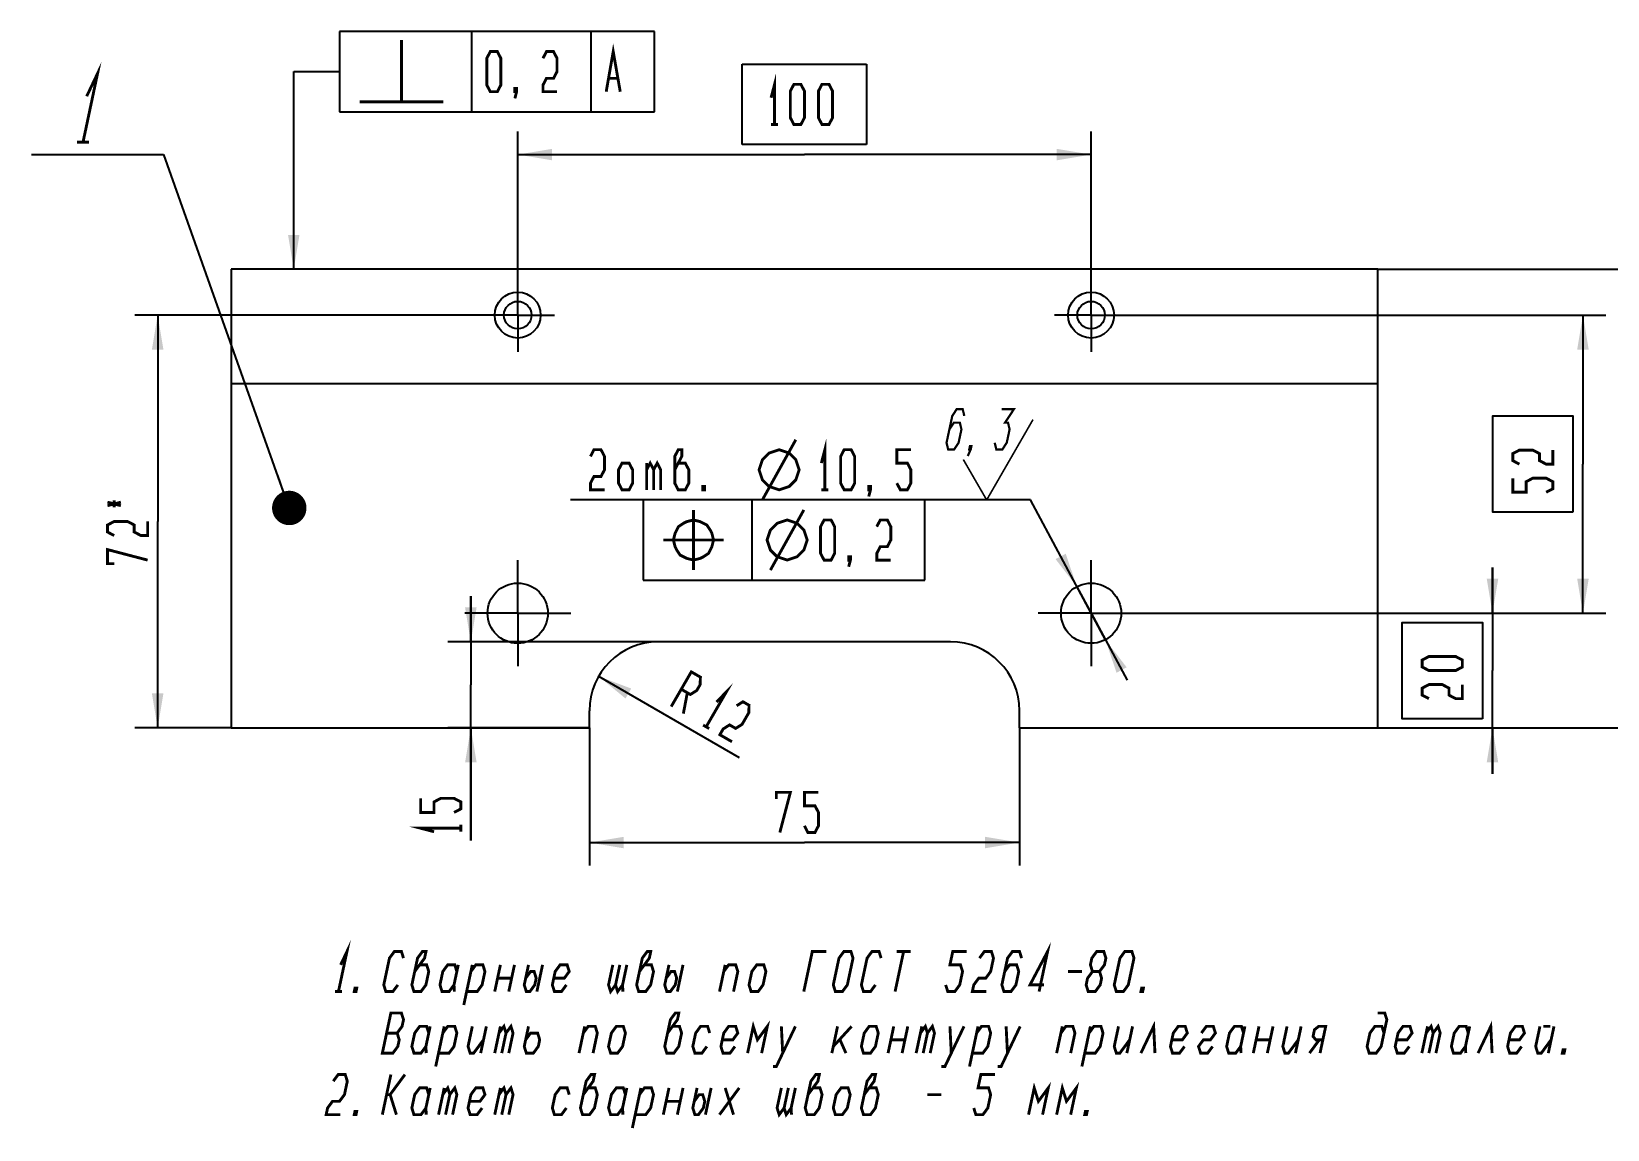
# Model space of a CAD drawing. Header units: millimetres. Extents: x -100 to 297, y -4 to 420.
# Drawn here: x 83.7 to 221.1, y 95.7 to 191.4 of the extents above; entities that cross this region are included whole.
import ezdxf

# ---------------------------------------------------------------- set-up
doc = ezdxf.new("R2010")
doc.units = ezdxf.units.MM
doc.header["$LTSCALE"] = 27.377778
doc.linetypes.add('CENTER', pattern=[0.6, 0.375, -0.075, 0.075, -0.075])
doc.layers.get('0').update_dxf_attribs({"linetype": 'CONTINUOUS'})
for name, color, linetype in [('ALL_AXIS', 7, 'CONTINUOUS'), ('ALL_DIMENSIONS', 7, 'CONTINUOUS'), ('ALL_GTOL', 7, 'CONTINUOUS'), ('ALL_SURF_FIN', 7, 'CONTINUOUS')]:
    doc.layers.add(name, color=color, linetype=linetype)
doc.styles.get("Standard").update_dxf_attribs({"font": 'txt', "width": 0.7})
doc.dimstyles.new('DIMSTYLE_1', dxfattribs={"dimtxt": 3.5, "dimasz": 3, "dimexe": 0.18, "dimexo": 0.0625, "dimgap": 0.09, "dimtad": 1, "dimdec": 5, "dimlfac": 2, "dimdsep": 46, "dimtxsty": 'STANDARD', "dimblk": '_FILLED', "dimblk1": '_FILLED', "dimblk2": '_FILLED', "dimcen": 0.09, "dimadec": 0, "dimazin": 0, "dimtp": 0.2, "dimtm": 0.2, "dimtfac": 1, "dimtdec": 5, "dimtofl": 0, "dimtmove": 0, "dimatfit": 3, "dimldrblk": '_FILLED', "dimfxl": 1, "dimtolj": 1, "dimarcsym": 0})
doc.dimstyles.new('DIMSTYLE_2', dxfattribs={"dimtxt": 3.5, "dimasz": 3, "dimexe": 0.18, "dimexo": 0.0625, "dimgap": 0.09, "dimtad": 1, "dimtih": 1, "dimtoh": 1, "dimdec": 5, "dimlfac": 2, "dimdsep": 46, "dimtxsty": 'STANDARD', "dimblk": '_FILLED', "dimblk1": '_FILLED', "dimblk2": '_FILLED', "dimcen": 0.09, "dimadec": 0, "dimazin": 0, "dimtp": 0.2, "dimtm": 0.2, "dimtfac": 1, "dimtdec": 5, "dimtofl": 0, "dimtmove": 0, "dimatfit": 3, "dimldrblk": '_FILLED', "dimfxl": 1, "dimtolj": 1, "dimarcsym": 0})
doc.dimstyles.new('DIMSTYLE_3', dxfattribs={"dimtxt": 3.5, "dimasz": 3, "dimexe": 0.18, "dimexo": 0.0625, "dimgap": 0.09, "dimtad": 1, "dimdec": 5, "dimlfac": 2, "dimdsep": 46, "dimtxsty": 'STANDARD', "dimblk": '_FILLED', "dimblk1": '_FILLED', "dimblk2": '_FILLED', "dimcen": 0.09, "dimadec": 0, "dimazin": 0, "dimtp": 0.3, "dimtm": 0.3, "dimtfac": 1, "dimtdec": 5, "dimtofl": 0, "dimtmove": 0, "dimatfit": 3, "dimldrblk": '_FILLED', "dimfxl": 1, "dimtolj": 1, "dimarcsym": 0})
doc.dimstyles.new('DIMSTYLE_5', dxfattribs={"dimtxt": 3.5, "dimasz": 3, "dimexe": 0.18, "dimexo": 0.0625, "dimgap": 0.09, "dimtad": 1, "dimdec": 5, "dimlfac": 2, "dimdsep": 46, "dimtxsty": 'STANDARD', "dimblk": '_FILLED', "dimblk1": '_FILLED', "dimblk2": '_FILLED', "dimcen": 0.09, "dimadec": 0, "dimazin": 0, "dimtp": 0.2, "dimtm": 0.2, "dimtfac": 1, "dimtdec": 5, "dimtofl": 0, "dimtmove": 0, "dimatfit": 3, "dimldrblk": '_FILLED', "dimfxl": 1, "dimtolj": 1, "dimarcsym": 0})
doc.dimstyles.get("Standard").update_dxf_attribs({"dimtxt": 3.5, "dimasz": 3, "dimexe": 0.18, "dimexo": 0.0625, "dimgap": 0.09, "dimtad": 1, "dimdec": 5, "dimdsep": 46, "dimtxsty": 'STANDARD', "dimblk": '_FILLED', "dimblk1": '_FILLED', "dimblk2": '_FILLED', "dimcen": 0.09, "dimadec": 0, "dimazin": 0, "dimtol": 1, "dimtp": 1e-05, "dimtm": 1e-05, "dimtfac": 1, "dimtdec": 5, "dimtofl": 0, "dimtmove": 0, "dimatfit": 3, "dimldrblk": '_FILLED', "dimfxl": 1, "dimtolj": 1, "dimarcsym": 0})

# ---------------------------------------------------------------- blocks, each defined once
blk = doc.blocks.new('_FILLED')
at = {"color": 0, "linetype": 'BYBLOCK'}
blk.add_solid([(0, 0), (-1, 0.167), (-1, -0.167)], dxfattribs=at)
blk = doc.blocks.new('*D0')
at = {"layer": 'ALL_DIMENSIONS', "color": 2, "linetype": 'CONTINUOUS'}
for p, q in [((211.11, 140.7), (211.11, 144.7)), ((211.11, 144.7), (211.11, 135.7)), ((176.11, 140.7), (213.11, 140.7)), ((211.11, 126.7), (211.11, 135.7)), ((176.11, 130.7), (213.11, 130.7)), ((211.11, 130.7), (211.11, 126.7))]:
    blk.add_line(p, q, dxfattribs=at)
at = {"layer": 'ALL_DIMENSIONS', "color": 2, "linetype": 'CONTINUOUS', "xscale": 3, "yscale": 3, "zscale": 3}
for p, rotation in [((211.11, 140.7), 270), ((211.11, 130.7), 90)]:
    blk.add_blockref('_FILLED', p, dxfattribs=dict(at, rotation=rotation))
blk = doc.blocks.new('*D1')
at = {"layer": 'ALL_DIMENSIONS', "color": 2, "linetype": 'CONTINUOUS'}
for p, q in [((163.37, 150.58), (130.7, 150.58)), ((170.81, 150.58), (163.37, 150.58)), ((176.11, 140.7), (170.81, 150.58)), ((174.87, 143.01), (176.11, 140.7)), ((177.35, 138.39), (176.11, 140.7)), ((176.11, 140.7), (179.24, 134.86))]:
    blk.add_line(p, q, dxfattribs=at)
at = {"layer": 'ALL_DIMENSIONS', "color": 2, "linetype": 'CONTINUOUS', "xscale": 3, "yscale": 3, "zscale": 3}
for p, rotation in [((174.87, 143.01), 298.2096923442), ((177.35, 138.39), 118.2089191747)]:
    blk.add_blockref('_FILLED', p, dxfattribs=dict(at, rotation=rotation))
blk = doc.blocks.new('SF3_BL1', base_point=(167.27, 154.54))
at = {"layer": 'ALL_SURF_FIN', "color": 2, "linetype": 'CONTINUOUS'}
for points, const_width in [([(165.05, 157.91), (164.91, 158.49), (164.38, 158.49), (164, 157.91), (163.5, 155.57), (163.64, 154.99), (164.17, 154.99), (164.55, 155.57), (164.8, 156.74), (164.66, 157.32), (164.14, 157.32), (163.75, 156.74)], 0.194), ([(168.32, 158.49), (169.37, 158.49), (168.6, 157.32), (168.86, 157.32), (169, 156.74), (168.75, 155.57), (168.37, 154.99), (167.84, 154.99), (167.7, 155.57)], 0.194), ([(167, 150.58), (171.04, 157.59)], 0.146), ([(165.61, 154.99), (165.48, 154.99), (165.54, 155.28), (165.67, 155.28), (165.61, 154.99), (165.35, 154.41)], 0.194), ([(167, 150.58), (164.96, 154.11)], 0.146)]:
    blk.add_lwpolyline(points, dxfattribs=dict(at, const_width=const_width))
blk = doc.blocks.new('*D11')
at = {"layer": 'ALL_DIMENSIONS', "color": 2, "linetype": 'CONTINUOUS'}
for p, q in [((126.11, 169.9), (126.11, 182.7)), ((176.11, 169.9), (176.11, 182.7)), ((126.11, 180.7), (151.11, 180.7)), ((176.11, 180.7), (151.11, 180.7))]:
    blk.add_line(p, q, dxfattribs=at)
at = {"layer": 'ALL_DIMENSIONS', "color": 2, "linetype": 'CONTINUOUS', "xscale": 3, "yscale": 3, "zscale": 3, "rotation": 180}
blk.add_blockref('_FILLED', (126.11, 180.7), dxfattribs=at)
at = {"layer": 'ALL_DIMENSIONS', "color": 2, "linetype": 'CONTINUOUS', "xscale": 3, "yscale": 3, "zscale": 3}
blk.add_blockref('_FILLED', (176.11, 180.7), dxfattribs=at)
blk = doc.blocks.new('*D12')
at = {"layer": 'ALL_DIMENSIONS', "color": 2, "linetype": 'CONTINUOUS'}
for p, q in [((132.36, 130.7), (132.36, 118.7)), ((169.86, 130.7), (169.86, 118.7)), ((132.36, 120.7), (151.11, 120.7)), ((169.86, 120.7), (151.11, 120.7))]:
    blk.add_line(p, q, dxfattribs=at)
at = {"layer": 'ALL_DIMENSIONS', "color": 2, "linetype": 'CONTINUOUS', "xscale": 3, "yscale": 3, "zscale": 3, "rotation": 180}
blk.add_blockref('_FILLED', (132.36, 120.7), dxfattribs=at)
at = {"layer": 'ALL_DIMENSIONS', "color": 2, "linetype": 'CONTINUOUS', "xscale": 3, "yscale": 3, "zscale": 3}
blk.add_blockref('_FILLED', (169.86, 120.7), dxfattribs=at)
blk = doc.blocks.new('*D13')
at = {"layer": 'ALL_DIMENSIONS', "color": 2, "linetype": 'CONTINUOUS'}
for p, q in [((122.02, 138.2), (122.02, 142.2)), ((122.02, 142.2), (122.02, 134.45)), ((138.36, 138.2), (120.02, 138.2)), ((122.02, 120.88), (122.02, 134.45)), ((132.36, 130.7), (120.02, 130.7)), ((122.02, 130.7), (122.02, 120.88))]:
    blk.add_line(p, q, dxfattribs=at)
at = {"layer": 'ALL_DIMENSIONS', "color": 2, "linetype": 'CONTINUOUS', "xscale": 3, "yscale": 3, "zscale": 3}
for p, rotation in [((122.02, 138.2), 270), ((122.02, 130.7), 90)]:
    blk.add_blockref('_FILLED', p, dxfattribs=dict(at, rotation=rotation))
blk = doc.blocks.new('*D14')
at = {"layer": 'ALL_DIMENSIONS', "color": 2, "linetype": 'CONTINUOUS'}
blk.add_line((133.16, 135.2), (145.42, 128.12), dxfattribs=at)
at = {"layer": 'ALL_DIMENSIONS', "color": 2, "linetype": 'CONTINUOUS', "xscale": 3, "yscale": 3, "zscale": 3, "rotation": 149.9627158665}
blk.add_blockref('_FILLED', (133.16, 135.2), dxfattribs=at)
blk = doc.blocks.new('*D15')
at = {"layer": 'ALL_DIMENSIONS', "color": 2, "linetype": 'CONTINUOUS'}
for p, q in [((201.11, 170.7), (229.11, 170.7)), ((227.11, 170.7), (227.11, 150.7)), ((227.11, 130.7), (227.11, 150.7)), ((201.11, 130.7), (229.11, 130.7))]:
    blk.add_line(p, q, dxfattribs=at)
at = {"layer": 'ALL_DIMENSIONS', "color": 2, "linetype": 'CONTINUOUS', "xscale": 3, "yscale": 3, "zscale": 3}
for p, rotation in [((227.11, 170.7), 90), ((227.11, 130.7), 270)]:
    blk.add_blockref('_FILLED', p, dxfattribs=dict(at, rotation=rotation))
blk = doc.blocks.new('*D17')
at = {"layer": 'ALL_DIMENSIONS', "color": 2, "linetype": 'CONTINUOUS'}
for p, q in [((179.31, 166.7), (221, 166.7)), ((219, 166.7), (219, 153.7)), ((219, 140.7), (219, 153.7)), ((180.73, 140.7), (221, 140.7))]:
    blk.add_line(p, q, dxfattribs=at)
at = {"layer": 'ALL_DIMENSIONS', "color": 2, "linetype": 'CONTINUOUS', "xscale": 3, "yscale": 3, "zscale": 3}
for p, rotation in [((219, 166.7), 90), ((219, 140.7), 270)]:
    blk.add_blockref('_FILLED', p, dxfattribs=dict(at, rotation=rotation))
blk = doc.blocks.new('*D18')
at = {"layer": 'ALL_DIMENSIONS', "color": 2, "linetype": 'CONTINUOUS'}
for p, q in [((122.91, 166.7), (92.71, 166.7)), ((94.71, 166.7), (94.71, 148.7)), ((94.71, 130.7), (94.71, 148.7)), ((101.11, 130.7), (92.71, 130.7))]:
    blk.add_line(p, q, dxfattribs=at)
at = {"layer": 'ALL_DIMENSIONS', "color": 2, "linetype": 'CONTINUOUS', "xscale": 3, "yscale": 3, "zscale": 3}
for p, rotation in [((94.71, 166.7), 90), ((94.71, 130.7), 270)]:
    blk.add_blockref('_FILLED', p, dxfattribs=dict(at, rotation=rotation))
blk = doc.blocks.new('BALLOON2001_BL7', base_point=(89.47, 184.25))
at = {"color": 2, "linetype": 'CONTINUOUS'}
blk.add_line((83.71, 180.7), (95.23, 180.7), dxfattribs=at)
at = {"color": 2, "linetype": 'CONTINUOUS', "const_width": 0.25}
for points in [[(88.52, 185.79), (89.47, 187.79), (88.2, 181.79)], [(87.67, 181.79), (88.72, 181.79)]]:
    blk.add_lwpolyline(points, dxfattribs=at)

msp = doc.modelspace()

# ---------------------------------------------------------------- linework, layer by layer
at = {"color": 7, "linetype": 'CONTINUOUS'}
for p, q in [((101.1086434, 170.7010739), (101.1086434, 130.7010739)), ((201.1086434, 170.7010739), (101.1086434, 170.7010739)), ((201.1086434, 130.7010739), (201.1086434, 170.7010739)), ((201.1086434, 160.7010739), (101.1086434, 160.7010739)), ((163.8586434, 138.2010739), (138.3586434, 138.2010739)), ((132.3586434, 130.7010739), (132.3586434, 132.2010739)), ((169.8586434, 130.7010739), (169.8586434, 132.2010739)), ((101.1086434, 130.7010739), (132.3586434, 130.7010739)), ((169.8586434, 130.7010739), (201.1086434, 130.7010739))]:
    msp.add_line(p, q, dxfattribs=at)
at = {"color": 2, "linetype": 'CONTINUOUS', "const_width": 0.25}
for points in [[(110.6641493, 110.0347287), (111.2183767, 111.2013954), (110.4744293, 107.7013954)], [(116.147513, 110.6180621), (115.9652517, 111.2013954), (115.3527517, 111.2013954), (114.922513, 110.6180621), (114.426543, 108.2847287), (114.6088043, 107.7013954), (115.2213043, 107.7013954), (115.651543, 108.2847287)], [(117.1245356, 109.4513954), (117.985013, 110.6180621), (118.1090017, 111.2013954), (117.8027517, 111.2013954), (117.372513, 110.6180621), (116.876543, 108.2847287), (117.0588043, 107.7013954), (117.6713043, 107.7013954), (118.101543, 108.2847287), (118.3495356, 109.4513954), (118.1672743, 110.0347287), (117.5547743, 110.0347287)], [(136.7245356, 109.4513954), (137.585013, 110.6180621), (137.7090017, 111.2013954), (137.4027517, 111.2013954), (136.972513, 110.6180621), (136.476543, 108.2847287), (136.6588043, 107.7013954), (137.2713043, 107.7013954), (137.701543, 108.2847287), (137.9495356, 109.4513954), (137.7672743, 110.0347287), (137.1547743, 110.0347287)], [(151.0525543, 107.7013954), (151.7965017, 111.2013954), (153.0215017, 111.2013954)], [(153.8088043, 107.7013954), (153.626543, 108.2847287), (154.122513, 110.6180621), (154.5527517, 111.2013954), (155.1652517, 111.2013954), (155.347513, 110.6180621), (154.8515582, 108.2847287), (154.4213043, 107.7013954), (153.8088043, 107.7013954)], [(157.797513, 110.6180621), (157.6152517, 111.2013954), (157.0027517, 111.2013954), (156.572513, 110.6180621), (156.0765582, 108.2847287), (156.2588194, 107.7013954), (156.8713194, 107.7013954), (157.3015582, 108.2847287)], [(159.7590017, 111.2013954), (159.0150694, 107.7013954)], [(159.1465017, 111.2013954), (160.3715017, 111.2013954)], [(163.4265582, 108.2847287), (163.6088194, 107.7013954), (164.2213194, 107.7013954), (164.6515582, 108.2847287), (164.8995356, 109.4513954), (164.7172743, 110.0347287), (163.7985243, 110.0347287), (164.0465017, 111.2013954), (165.2715017, 111.2013954)], [(166.372513, 110.6180621), (166.8027517, 111.2013954), (167.4152517, 111.2013954), (167.597513, 110.6180621), (167.3495356, 109.4513954), (166.9192969, 108.8680621), (166.3067969, 108.8680621), (165.8765582, 108.2847287), (165.7525694, 107.7013954), (166.9775694, 107.7013954)], [(170.047513, 110.6180621), (169.8652517, 111.2013954), (169.2527517, 111.2013954), (168.822513, 110.6180621), (168.3265582, 108.2847287), (168.5088194, 107.7013954), (169.1213194, 107.7013954), (169.5515582, 108.2847287), (169.7995356, 109.4513954), (169.6172743, 110.0347287), (169.0047743, 110.0347287), (168.5745356, 109.4513954)], [(171.5713194, 107.7013954), (172.3152517, 111.2013954), (170.7765582, 108.2847287), (172.0015582, 108.2847287)], [(176.8432856, 109.4513954), (177.2735243, 110.0347287), (177.397513, 110.6180621), (177.2152517, 111.2013954), (176.6027517, 111.2013954), (176.172513, 110.6180621), (176.0485243, 110.0347287), (176.2307856, 109.4513954)], [(178.3088194, 107.7013954), (178.1265582, 108.2847287), (178.622513, 110.6180621), (179.0527517, 111.2013954), (179.6652517, 111.2013954), (179.847513, 110.6180621), (179.3515582, 108.2847287), (178.9213194, 107.7013954), (178.3088194, 107.7013954)], [(120.7995356, 109.4513954), (120.6172743, 110.0347287), (120.0047743, 110.0347287), (119.5745356, 109.4513954), (119.326543, 108.2847287), (119.5088043, 107.7013954), (120.1213043, 107.7013954), (120.551543, 108.2847287)], [(120.9235243, 110.0347287), (120.551543, 108.2847287), (120.5806793, 107.7013954)], [(121.4045768, 106.5347287), (122.1485243, 110.0347287)], [(121.6525543, 107.7013954), (122.5713043, 107.7013954), (123.001543, 108.2847287), (123.2495356, 109.4513954), (123.0672743, 110.0347287), (122.4547743, 110.0347287), (122.0245356, 109.4513954)], [(124.1025543, 107.7013954), (124.5985243, 110.0347287)], [(125.8235243, 110.0347287), (125.3275543, 107.7013954)], [(127.0485243, 110.0347287), (126.676543, 108.2847287), (126.8588043, 107.7013954), (127.1650543, 107.7013954), (127.595293, 108.2847287), (127.7192817, 108.8680621), (127.5370356, 109.4513954), (127.2307856, 109.4513954), (126.8005317, 108.8680621)], [(128.2735243, 110.0347287), (127.7775543, 107.7013954)], [(129.2505317, 108.8680621), (130.1692817, 108.8680621), (130.5995356, 109.4513954), (130.4172743, 110.0347287), (129.8047743, 110.0347287), (129.3745356, 109.4513954), (129.126543, 108.2847287), (129.3088043, 107.7013954), (129.9213043, 107.7013954), (130.351543, 108.2847287)], [(134.3985243, 110.0347287), (134.026543, 108.2847287), (134.2088043, 107.7013954), (134.639043, 108.2847287), (134.8213043, 107.7013954), (135.251543, 108.2847287), (135.6235243, 110.0347287)], [(135.0110243, 110.0347287), (134.639043, 108.2847287)], [(139.2985243, 110.0347287), (138.926543, 108.2847287), (139.1088043, 107.7013954), (139.4150543, 107.7013954), (139.845293, 108.2847287), (139.9692817, 108.8680621), (139.7870356, 109.4513954), (139.4807856, 109.4513954), (139.0505317, 108.8680621)], [(140.5235243, 110.0347287), (140.0275543, 107.7013954)], [(143.7025543, 107.7013954), (144.1985243, 110.0347287)], [(144.0745356, 109.4513954), (144.5047743, 110.0347287), (145.1172743, 110.0347287), (145.2995356, 109.4513954), (144.9275543, 107.7013954)], [(146.276543, 108.2847287), (146.4588043, 107.7013954), (147.0713043, 107.7013954), (147.501543, 108.2847287), (147.7495356, 109.4513954), (147.5672743, 110.0347287), (146.9547743, 110.0347287), (146.5245356, 109.4513954), (146.276543, 108.2847287)], [(124.3505317, 108.8680621), (125.5755317, 108.8680621)], [(174.0870356, 109.4513954), (175.3120356, 109.4513954)], [(175.8588194, 107.7013954), (176.4713194, 107.7013954), (176.9015582, 108.2847287), (177.0255469, 108.8680621), (176.8432856, 109.4513954), (176.2307856, 109.4513954), (175.8005469, 108.8680621), (175.6765582, 108.2847287), (175.8588194, 107.7013954)], [(110.1681793, 107.7013954), (110.7806793, 107.7013954)], [(112.0056793, 107.7013954), (111.8525543, 107.7013954), (111.9145486, 107.9930621), (112.0676736, 107.9930621), (112.0056793, 107.7013954)], [(135.251543, 108.2847287), (135.2806793, 107.7013954)], [(180.6056944, 107.7013954), (180.4525694, 107.7013954), (180.5145486, 107.9930621), (180.6676736, 107.9930621), (180.6056944, 107.7013954)], [(114.3025543, 102.3341059), (115.2213043, 102.3341059), (115.651543, 102.9174392), (115.7755317, 103.5007726), (115.5932856, 104.0841059), (116.0235243, 104.6674392), (116.147513, 105.2507726), (115.9652517, 105.8341059), (115.0465017, 105.8341059), (114.3025543, 102.3341059)], [(139.1745356, 104.0841059), (140.035013, 105.2507726), (140.1590017, 105.8341059), (139.8527517, 105.8341059), (139.422513, 105.2507726), (138.926543, 102.9174392), (139.1088043, 102.3341059), (139.7213043, 102.3341059), (140.151543, 102.9174392), (140.3995356, 104.0841059), (140.2172743, 104.6674392), (139.6047743, 104.6674392)], [(201.6495356, 104.0841059), (201.4672743, 104.6674392), (200.8547743, 104.6674392), (200.4245356, 104.0841059), (200.1765582, 102.9174392), (200.3588194, 102.3341059), (200.9713194, 102.3341059), (201.4015582, 102.9174392), (201.897513, 105.2507726), (201.7152517, 105.8341059), (201.1027517, 105.8341059)], [(118.3495356, 104.0841059), (118.1672743, 104.6674392), (117.5547743, 104.6674392), (117.1245356, 104.0841059), (116.876543, 102.9174392), (117.0588043, 102.3341059), (117.6713043, 102.3341059), (118.101543, 102.9174392)], [(118.4735243, 104.6674392), (118.101543, 102.9174392), (118.1306793, 102.3341059)], [(118.9545768, 101.1674392), (119.6985243, 104.6674392)], [(119.2025543, 102.3341059), (120.1213043, 102.3341059), (120.551543, 102.9174392), (120.7995356, 104.0841059), (120.6172743, 104.6674392), (120.0047743, 104.6674392), (119.5745356, 104.0841059)], [(122.1485243, 104.6674392), (121.776543, 102.9174392), (121.9588043, 102.3341059), (122.2650543, 102.3341059), (123.1255317, 103.5007726)], [(123.3735243, 104.6674392), (122.8775543, 102.3341059)], [(124.1025543, 102.3341059), (124.5985243, 104.6674392)], [(124.4745356, 104.0841059), (124.9047743, 104.6674392), (125.0870356, 104.0841059), (124.7150543, 102.3341059)], [(125.0870356, 104.0841059), (125.5172743, 104.6674392), (125.6995356, 104.0841059), (125.3275543, 102.3341059)], [(127.0485243, 104.6674392), (126.676543, 102.9174392), (126.8588043, 102.3341059), (127.4713043, 102.3341059), (127.901543, 102.9174392), (128.0255317, 103.5007726), (127.8432856, 104.0841059), (127.2307856, 104.0841059), (126.8005317, 103.5007726)], [(131.4525543, 102.3341059), (131.9485243, 104.6674392)], [(131.8245356, 104.0841059), (132.2547743, 104.6674392), (132.8672743, 104.6674392), (133.0495356, 104.0841059), (132.6775543, 102.3341059)], [(134.026543, 102.9174392), (134.2088043, 102.3341059), (134.8213043, 102.3341059), (135.251543, 102.9174392), (135.4995356, 104.0841059), (135.3172743, 104.6674392), (134.7047743, 104.6674392), (134.2745356, 104.0841059), (134.026543, 102.9174392)], [(142.8495356, 104.0841059), (142.6672743, 104.6674392), (142.0547743, 104.6674392), (141.6245356, 104.0841059), (141.376543, 102.9174392), (141.5588043, 102.3341059), (142.1713043, 102.3341059), (142.601543, 102.9174392)], [(143.9505317, 103.5007726), (144.8692817, 103.5007726), (145.2995356, 104.0841059), (145.1172743, 104.6674392), (144.5047743, 104.6674392), (144.0745356, 104.0841059), (143.826543, 102.9174392), (144.0088043, 102.3341059), (144.6213043, 102.3341059), (145.051543, 102.9174392)], [(146.1525543, 102.3341059), (146.6485243, 104.6674392), (147.0130317, 103.5007726), (147.8735243, 104.6674392), (147.3775543, 102.3341059)], [(148.3545768, 101.1674392), (148.6608268, 101.1674392), (150.3235243, 104.6674392)], [(149.0985243, 104.6674392), (149.2150543, 102.3341059)], [(153.9985243, 104.6674392), (153.5025543, 102.3341059)], [(153.626543, 102.9174392), (155.2235243, 104.6674392)], [(156.0765582, 102.9174392), (156.2588194, 102.3341059), (156.8713194, 102.3341059), (157.3015582, 102.9174392), (157.5495356, 104.0841059), (157.3672743, 104.6674392), (156.7547743, 104.6674392), (156.3245356, 104.0841059), (156.0765582, 102.9174392)], [(158.4025694, 102.3341059), (158.8985243, 104.6674392)], [(160.1235243, 104.6674392), (159.6275694, 102.3341059)], [(160.8525694, 102.3341059), (161.3485243, 104.6674392)], [(161.2245356, 104.0841059), (161.6547743, 104.6674392), (161.8370356, 104.0841059), (161.4650694, 102.3341059)], [(161.8370356, 104.0841059), (162.2672743, 104.6674392), (162.4495356, 104.0841059), (162.0775694, 102.3341059)], [(163.0545616, 101.1674392), (163.3608116, 101.1674392), (165.0235243, 104.6674392)], [(163.7985243, 104.6674392), (163.9150694, 102.3341059)], [(165.5045616, 101.1674392), (166.2485243, 104.6674392)], [(165.7525694, 102.3341059), (166.6713194, 102.3341059), (167.1015582, 102.9174392), (167.3495356, 104.0841059), (167.1672743, 104.6674392), (166.5547743, 104.6674392), (166.1245356, 104.0841059)], [(167.9545616, 101.1674392), (168.2608116, 101.1674392), (169.9235243, 104.6674392)], [(168.6985243, 104.6674392), (168.8150694, 102.3341059)], [(173.1025694, 102.3341059), (173.5985243, 104.6674392)], [(173.4745356, 104.0841059), (173.9047743, 104.6674392), (174.5172743, 104.6674392), (174.6995356, 104.0841059), (174.3275694, 102.3341059)], [(175.3045616, 101.1674392), (176.0485243, 104.6674392)], [(175.5525694, 102.3341059), (176.4713194, 102.3341059), (176.9015582, 102.9174392), (177.1495356, 104.0841059), (176.9672743, 104.6674392), (176.3547743, 104.6674392), (175.9245356, 104.0841059)], [(178.4985243, 104.6674392), (178.1265582, 102.9174392), (178.3088194, 102.3341059), (178.6150694, 102.3341059), (179.4755469, 103.5007726)], [(179.7235243, 104.6674392), (179.2275694, 102.3341059)], [(180.4525694, 102.3341059), (181.5610243, 104.6674392), (181.6775694, 102.3341059)], [(183.1505469, 103.5007726), (184.0692969, 103.5007726), (184.4995356, 104.0841059), (184.3172743, 104.6674392), (183.7047743, 104.6674392), (183.2745356, 104.0841059), (183.0265582, 102.9174392), (183.2088194, 102.3341059), (183.8213194, 102.3341059), (184.2515582, 102.9174392)], [(185.7245356, 104.0841059), (186.1547743, 104.6674392), (186.7672743, 104.6674392), (186.9495356, 104.0841059), (186.5192969, 103.5007726), (185.9067969, 103.5007726), (185.4765582, 102.9174392), (185.6588194, 102.3341059), (186.2713194, 102.3341059), (186.7015582, 102.9174392)], [(189.3995356, 104.0841059), (189.2172743, 104.6674392), (188.6047743, 104.6674392), (188.1745356, 104.0841059), (187.9265582, 102.9174392), (188.1088194, 102.3341059), (188.7213194, 102.3341059), (189.1515582, 102.9174392)], [(189.5235243, 104.6674392), (189.1515582, 102.9174392), (189.1806944, 102.3341059)], [(190.2525694, 102.3341059), (190.7485243, 104.6674392)], [(191.9735243, 104.6674392), (191.4775694, 102.3341059)], [(193.1985243, 104.6674392), (192.8265582, 102.9174392), (193.0088194, 102.3341059), (193.3150694, 102.3341059), (194.1755469, 103.5007726)], [(194.4235243, 104.6674392), (193.9275694, 102.3341059)], [(196.0713194, 102.3341059), (196.5672743, 104.6674392), (195.9547743, 104.6674392), (195.5865148, 104.3757726), (195.462526, 103.7924392), (195.7067969, 103.5007726), (196.3192969, 103.5007726)], [(202.7505469, 103.5007726), (203.6692969, 103.5007726), (204.0995356, 104.0841059), (203.9172743, 104.6674392), (203.3047743, 104.6674392), (202.8745356, 104.0841059), (202.6265582, 102.9174392), (202.8088194, 102.3341059), (203.4213194, 102.3341059), (203.8515582, 102.9174392)], [(204.9525694, 102.3341059), (205.4485243, 104.6674392)], [(205.3245356, 104.0841059), (205.7547743, 104.6674392), (205.9370356, 104.0841059), (205.5650694, 102.3341059)], [(205.9370356, 104.0841059), (206.3672743, 104.6674392), (206.5495356, 104.0841059), (206.1775694, 102.3341059)], [(208.9995356, 104.0841059), (208.8172743, 104.6674392), (208.2047743, 104.6674392), (207.7745356, 104.0841059), (207.5265582, 102.9174392), (207.7088194, 102.3341059), (208.3213194, 102.3341059), (208.7515582, 102.9174392)], [(209.1235243, 104.6674392), (208.7515582, 102.9174392), (208.7806944, 102.3341059)], [(209.8525694, 102.3341059), (210.9610243, 104.6674392), (211.0775694, 102.3341059)], [(212.5505469, 103.5007726), (213.4692969, 103.5007726), (213.8995356, 104.0841059), (213.7172743, 104.6674392), (213.1047743, 104.6674392), (212.6745356, 104.0841059), (212.4265582, 102.9174392), (212.6088194, 102.3341059), (213.2213194, 102.3341059), (213.6515582, 102.9174392)], [(215.2485243, 104.6674392), (214.8765582, 102.9174392), (215.0588194, 102.3341059), (215.3650694, 102.3341059), (216.2255469, 103.5007726)], [(215.5547743, 104.6674392), (216.1672743, 104.6674392)], [(216.4735243, 104.6674392), (215.9775694, 102.3341059)], [(114.6745356, 104.0841059), (115.5932856, 104.0841059)], [(154.2099067, 103.5007726), (154.7275694, 102.3341059)], [(158.6505469, 103.5007726), (159.8755469, 103.5007726)], [(190.5005469, 103.5007726), (191.7255469, 103.5007726)], [(195.1525694, 102.3341059), (196.0130469, 103.5007726)], [(217.3556944, 102.3341059), (217.2025694, 102.3341059), (217.2645486, 102.6257726), (217.4176736, 102.6257726), (217.3556944, 102.3341059)], [(110.022513, 99.8834831), (110.4527517, 100.4668164), (111.0652517, 100.4668164), (111.247513, 99.8834831), (110.9995356, 98.7168164), (110.5692817, 98.1334831), (109.9567817, 98.1334831), (109.526543, 97.5501497), (109.4025543, 96.9668164), (110.6275543, 96.9668164)], [(114.3025543, 96.9668164), (115.0465017, 100.4668164)], [(114.6745356, 98.7168164), (114.9807856, 98.7168164), (116.2715017, 100.4668164)], [(131.8245356, 98.7168164), (132.685013, 99.8834831), (132.8090017, 100.4668164), (132.5027517, 100.4668164), (132.072513, 99.8834831), (131.576543, 97.5501497), (131.7588043, 96.9668164), (132.3713043, 96.9668164), (132.801543, 97.5501497), (133.0495356, 98.7168164), (132.8672743, 99.3001497), (132.2547743, 99.3001497)], [(151.4245356, 98.7168164), (152.285013, 99.8834831), (152.4090017, 100.4668164), (152.1027517, 100.4668164), (151.672513, 99.8834831), (151.176543, 97.5501497), (151.3588043, 96.9668164), (151.9713043, 96.9668164), (152.401543, 97.5501497), (152.6495356, 98.7168164), (152.4672743, 99.3001497), (151.8547743, 99.3001497)], [(156.3245356, 98.7168164), (157.185013, 99.8834831), (157.3090017, 100.4668164), (157.0027517, 100.4668164), (156.572513, 99.8834831), (156.0765582, 97.5501497), (156.2588194, 96.9668164), (156.8713194, 96.9668164), (157.3015582, 97.5501497), (157.5495356, 98.7168164), (157.3672743, 99.3001497), (156.7547743, 99.3001497)], [(165.8765582, 97.5501497), (166.0588194, 96.9668164), (166.6713194, 96.9668164), (167.1015582, 97.5501497), (167.3495356, 98.7168164), (167.1672743, 99.3001497), (166.2485243, 99.3001497), (166.4965017, 100.4668164), (167.7215017, 100.4668164)], [(118.3495356, 98.7168164), (118.1672743, 99.3001497), (117.5547743, 99.3001497), (117.1245356, 98.7168164), (116.876543, 97.5501497), (117.0588043, 96.9668164), (117.6713043, 96.9668164), (118.101543, 97.5501497)], [(118.4735243, 99.3001497), (118.101543, 97.5501497), (118.1306793, 96.9668164)], [(119.2025543, 96.9668164), (119.6985243, 99.3001497)], [(119.5745356, 98.7168164), (120.0047743, 99.3001497), (120.1870356, 98.7168164), (119.8150543, 96.9668164)], [(120.1870356, 98.7168164), (120.6172743, 99.3001497), (120.7995356, 98.7168164), (120.4275543, 96.9668164)], [(121.9005317, 98.1334831), (122.8192817, 98.1334831), (123.2495356, 98.7168164), (123.0672743, 99.3001497), (122.4547743, 99.3001497), (122.0245356, 98.7168164), (121.776543, 97.5501497), (121.9588043, 96.9668164), (122.5713043, 96.9668164), (123.001543, 97.5501497)], [(124.1025543, 96.9668164), (124.5985243, 99.3001497)], [(124.4745356, 98.7168164), (124.9047743, 99.3001497), (125.0870356, 98.7168164), (124.7150543, 96.9668164)], [(125.0870356, 98.7168164), (125.5172743, 99.3001497), (125.6995356, 98.7168164), (125.3275543, 96.9668164)], [(130.5995356, 98.7168164), (130.4172743, 99.3001497), (129.8047743, 99.3001497), (129.3745356, 98.7168164), (129.126543, 97.5501497), (129.3088043, 96.9668164), (129.9213043, 96.9668164), (130.351543, 97.5501497)], [(135.4995356, 98.7168164), (135.3172743, 99.3001497), (134.7047743, 99.3001497), (134.2745356, 98.7168164), (134.026543, 97.5501497), (134.2088043, 96.9668164), (134.8213043, 96.9668164), (135.251543, 97.5501497)], [(135.6235243, 99.3001497), (135.251543, 97.5501497), (135.2806793, 96.9668164)], [(136.1045768, 95.8001497), (136.8485243, 99.3001497)], [(136.3525543, 96.9668164), (137.2713043, 96.9668164), (137.701543, 97.5501497), (137.9495356, 98.7168164), (137.7672743, 99.3001497), (137.1547743, 99.3001497), (136.7245356, 98.7168164)], [(138.8025543, 96.9668164), (139.2985243, 99.3001497)], [(140.5235243, 99.3001497), (140.0275543, 96.9668164)], [(141.7485243, 99.3001497), (141.376543, 97.5501497), (141.5588043, 96.9668164), (141.8650543, 96.9668164), (142.295293, 97.5501497), (142.4192817, 98.1334831), (142.2370356, 98.7168164), (141.9307856, 98.7168164), (141.5005317, 98.1334831)], [(142.9735243, 99.3001497), (142.4775543, 96.9668164)], [(143.7025543, 96.9668164), (145.4235243, 99.3001497)], [(144.1985243, 99.3001497), (144.9275543, 96.9668164)], [(149.0985243, 99.3001497), (148.726543, 97.5501497), (148.9088043, 96.9668164), (149.339043, 97.5501497), (149.5213043, 96.9668164), (149.951543, 97.5501497), (150.3235243, 99.3001497)], [(149.7110243, 99.3001497), (149.339043, 97.5501497)], [(153.626543, 97.5501497), (153.8088043, 96.9668164), (154.4213043, 96.9668164), (154.8515582, 97.5501497), (155.0995356, 98.7168164), (154.9172743, 99.3001497), (154.3047743, 99.3001497), (153.8745356, 98.7168164), (153.626543, 97.5501497)], [(170.6525694, 96.9668164), (171.1485243, 99.3001497), (171.5130469, 98.1334831), (172.3735243, 99.3001497), (171.8775694, 96.9668164)], [(173.1025694, 96.9668164), (173.5985243, 99.3001497), (173.9630469, 98.1334831), (174.8235243, 99.3001497), (174.3275694, 96.9668164)], [(115.5275543, 96.9668164), (114.9807856, 98.7168164)], [(139.0505317, 98.1334831), (140.2755317, 98.1334831)], [(149.951543, 97.5501497), (149.9806793, 96.9668164)], [(161.8370356, 98.7168164), (163.0620356, 98.7168164)], [(112.0056793, 96.9668164), (111.8525543, 96.9668164), (111.9145486, 97.2584831), (112.0676736, 97.2584831), (112.0056793, 96.9668164)], [(175.7056944, 96.9668164), (175.5525694, 96.9668164), (175.6145486, 97.2584831), (175.7676736, 97.2584831), (175.7056944, 96.9668164)]]:
    msp.add_lwpolyline(points, dxfattribs=at)
at = {"color": 7, "linetype": 'CONTINUOUS'}
for centre, radius in [((126.1086434, 166.7010739), 2), ((126.1086434, 166.7010739), 1.2), ((176.1086434, 166.7010739), 2), ((176.1086434, 166.7010739), 1.2), ((126.1086434, 140.7010739), 2.625), ((176.1086434, 140.7010739), 2.625)]:
    msp.add_circle(centre, radius, dxfattribs=at)
for centre, start, end in [((138.3586434, 132.2010739), 90, 180), ((163.8586434, 132.2010739), 0, 90)]:
    msp.add_arc(centre, 6, start, end, dxfattribs=at)
at = {"layer": 'ALL_AXIS', "color": 7, "linetype": 'CENTER'}
for p, q in [((126.1086434, 166.7010739), (126.1086434, 169.9010739)), ((176.1086434, 166.7010739), (176.1086434, 169.9010739)), ((126.1086434, 166.7010739), (122.9086434, 166.7010739)), ((126.1086434, 166.7010739), (126.1086434, 163.5010739)), ((126.1086434, 166.7010739), (129.3086434, 166.7010739)), ((176.1086434, 166.7010739), (172.9086434, 166.7010739)), ((176.1086434, 166.7010739), (179.3086434, 166.7010739)), ((176.1086434, 166.7010739), (176.1086434, 163.5010739)), ((126.1086434, 140.7010739), (126.1086434, 145.3260739)), ((176.1086434, 140.7010739), (176.1086434, 145.3260739)), ((126.1086434, 140.7010739), (121.4836434, 140.7010739)), ((126.1086434, 140.7010739), (126.1086434, 136.0760739)), ((126.1086434, 140.7010739), (130.7336434, 140.7010739)), ((176.1086434, 140.7010739), (171.4836434, 140.7010739)), ((176.1086434, 140.7010739), (180.7336434, 140.7010739)), ((176.1086434, 140.7010739), (176.1086434, 136.0760739))]:
    msp.add_line(p, q, dxfattribs=at)
at = {"layer": 'ALL_DIMENSIONS', "color": 2, "linetype": 'CONTINUOUS'}
for p, q in [((145.6836434, 181.5760739), (145.6836434, 188.5760739)), ((145.6836434, 188.5760739), (156.5336434, 188.5760739)), ((156.5336434, 188.5760739), (156.5336434, 181.5760739)), ((156.5336434, 181.5760739), (145.6836434, 181.5760739)), ((137.0592064, 150.5849521), (137.0592064, 143.5849521)), ((161.6175397, 150.5849521), (137.0592064, 150.5849521)), ((146.5383731, 143.5849521), (146.5383731, 150.5849521)), ((161.6175397, 143.5849521), (161.6175397, 150.5849521)), ((137.0592064, 143.5849521), (161.6175397, 143.5849521))]:
    msp.add_line(p, q, dxfattribs=at)
at = {"layer": 'ALL_DIMENSIONS', "color": 2, "linetype": 'CONTINUOUS', "const_width": 0.25}
for points in [[(148.1992643, 185.6594141), (148.5055143, 186.8260807), (148.5055143, 183.3260807)], [(150.1898893, 183.3260807), (149.8836393, 183.9094141), (149.8836393, 186.2427474), (150.1898893, 186.8260807), (150.8023893, 186.8260807), (151.1086393, 186.2427474), (151.1086393, 183.9094141), (150.8023893, 183.3260807), (150.1898893, 183.3260807)], [(152.6398893, 183.3260807), (152.3336393, 183.9094141), (152.3336393, 186.2427474), (152.6398893, 186.8260807), (153.2523893, 186.8260807), (153.5586393, 186.2427474), (153.5586393, 183.9094141), (153.2523893, 183.3260807), (152.6398893, 183.3260807)], [(148.1992643, 183.3260807), (148.8117643, 183.3260807)], [(147.4425412, 150.5849479), (150.3592079, 155.8349479)], [(152.5831662, 153.7932813), (152.8894162, 154.9599479), (152.8894162, 151.4599479)], [(132.4508746, 154.3766146), (132.7571246, 154.9599479), (133.3696246, 154.9599479), (133.6758746, 154.3766146), (133.6758746, 153.2099479), (133.3696246, 152.6266146), (132.7571246, 152.6266146), (132.4508746, 152.0432813), (132.4508746, 151.4599479), (133.6758746, 151.4599479)], [(137.3508746, 153.2099479), (137.6571246, 153.7932813), (137.9633746, 153.2099479), (137.9633746, 151.4599479)], [(137.9633746, 153.2099479), (138.2696246, 153.7932813), (138.5758746, 153.2099479), (138.5758746, 151.4599479)], [(139.8008746, 153.2099479), (140.4133746, 154.3766146), (140.4133746, 154.9599479), (140.1071246, 154.9599479), (139.8008746, 154.3766146), (139.8008746, 152.0432813), (140.1071246, 151.4599479), (140.7196246, 151.4599479), (141.0258746, 152.0432813), (141.0258746, 153.2099479), (140.7196246, 153.7932813), (140.1071246, 153.7932813)], [(147.1508746, 153.2099479), (147.4425412, 154.0849479), (148.0258746, 154.6682813), (148.9008746, 154.9599479), (149.7758746, 154.6682813), (150.3592079, 154.0849479), (150.6508746, 153.2099479), (150.3592079, 152.3349479), (149.7758746, 151.7516146), (148.9008746, 151.4599479), (148.0258746, 151.7516146), (147.4425412, 152.3349479), (147.1508746, 153.2099479)], [(154.573776, 151.4599479), (154.2675412, 152.0432813), (154.2675412, 154.3766146), (154.573776, 154.9599479), (155.186276, 154.9599479), (155.492526, 154.3766146), (155.492526, 152.0432813), (155.186276, 151.4599479), (154.573776, 151.4599479)], [(159.167526, 152.0432813), (159.473776, 151.4599479), (160.086276, 151.4599479), (160.392526, 152.0432813), (160.392526, 153.2099479), (160.086276, 153.7932813), (159.167526, 153.7932813), (159.167526, 154.9599479), (160.392526, 154.9599479)], [(213.4603342, 153.701072), (212.8770009, 154.007322), (212.8770009, 154.619822), (213.4603342, 154.926072), (214.6270009, 154.926072), (215.2103342, 154.619822), (215.2103342, 154.007322), (215.7936675, 153.701072), (216.3770009, 153.701072), (216.3770009, 154.926072)], [(134.9008746, 152.0432813), (135.2071246, 151.4599479), (135.8196246, 151.4599479), (136.1258746, 152.0432813), (136.1258746, 153.2099479), (135.8196246, 153.7932813), (135.2071246, 153.7932813), (134.9008746, 153.2099479), (134.9008746, 152.0432813)], [(137.3508746, 151.4599479), (137.3508746, 153.7932813)], [(215.7936675, 151.251072), (216.3770009, 151.557322), (216.3770009, 152.169822), (215.7936675, 152.476072), (214.6270009, 152.476072), (214.0436675, 152.169822), (214.0436675, 151.251072), (212.8770009, 151.251072), (212.8770009, 152.476072)], [(142.4039996, 151.4599479), (142.2508746, 151.4599479), (142.2508746, 151.7516146), (142.4039996, 151.7516146), (142.4039996, 151.4599479)], [(152.5831662, 151.4599479), (153.1956662, 151.4599479)], [(156.870651, 151.4599479), (156.717526, 151.4599479), (156.717526, 151.7516146), (156.870651, 151.7516146), (156.870651, 151.4599479), (156.717526, 150.8766146)], [(90.3341775, 150.3854449), (91.5008442, 150.0791949)], [(90.3341775, 150.0791949), (91.5008442, 150.3854449)], [(90.9175109, 149.9260699), (90.9175109, 150.5385699)], [(141.4342079, 144.4599479), (141.4342079, 149.7099479)], [(148.1425412, 144.4599479), (151.0592079, 149.7099479)], [(90.9175109, 147.4760699), (90.3341775, 147.7823199), (90.3341775, 148.3948199), (90.9175109, 148.7010699), (92.0841775, 148.7010699), (92.6675109, 148.3948199), (92.6675109, 147.7823199), (93.2508442, 147.4760699), (93.8341775, 147.4760699), (93.8341775, 148.7010699)], [(139.6842079, 147.0849479), (139.8300412, 146.5016146), (139.9758746, 146.2099479), (140.2675412, 145.7724479), (140.8508746, 145.4807813), (141.4342079, 145.3349479), (142.0175412, 145.4807813), (142.3092079, 145.6266146), (142.7467079, 145.9182813), (143.0383746, 146.5016146), (143.1842079, 147.0849479), (143.0383746, 147.6682813), (142.8925412, 147.9599479), (142.6008746, 148.3974479), (142.0175412, 148.6891146), (141.4342079, 148.8349479), (140.8508746, 148.6891146), (140.5592079, 148.5432813), (140.1217079, 148.2516146), (139.8300412, 147.6682813), (139.6842079, 147.0849479)], [(147.8508746, 147.0849479), (148.1425412, 147.9599479), (148.7258746, 148.5432813), (149.6008746, 148.8349479), (150.4758746, 148.5432813), (151.0592079, 147.9599479), (151.3508746, 147.0849479), (151.0592079, 146.2099479), (150.4758746, 145.6266146), (149.6008746, 145.3349479), (148.7258746, 145.6266146), (148.1425412, 146.2099479), (147.8508746, 147.0849479)], [(152.8237912, 145.3349479), (152.5175412, 145.9182813), (152.5175412, 148.2516146), (152.8237912, 148.8349479), (153.4362912, 148.8349479), (153.7425412, 148.2516146), (153.7425412, 145.9182813), (153.4362912, 145.3349479), (152.8237912, 145.3349479)], [(157.417526, 148.2516146), (157.723776, 148.8349479), (158.336276, 148.8349479), (158.642526, 148.2516146), (158.642526, 147.0849479), (158.336276, 146.5016146), (157.723776, 146.5016146), (157.417526, 145.9182813), (157.417526, 145.3349479), (158.642526, 145.3349479)], [(138.8092079, 147.0849479), (144.0592079, 147.0849479)], [(93.8341775, 145.3323199), (90.3341775, 146.2510699), (90.3341775, 145.0260699), (90.9175109, 145.0260699)], [(155.120651, 145.3349479), (154.967526, 145.3349479), (154.967526, 145.6266146), (155.120651, 145.6266146), (155.120651, 145.3349479), (154.967526, 144.7516146)], [(208.4836502, 136.0073264), (207.9003168, 135.7010764), (205.5669835, 135.7010764), (204.9836502, 136.0073264), (204.9836502, 136.6198264), (205.5669835, 136.9260764), (207.9003168, 136.9260764), (208.4836502, 136.6198264), (208.4836502, 136.0073264)], [(139.4919358, 132.5565299), (141.2439106, 135.5864757), (142.0392643, 135.1265842), (142.0123915, 134.4682986), (141.7203906, 133.9633051), (141.1632769, 133.6116037), (140.3679232, 134.0714952)], [(140.8981641, 133.764911), (140.5524175, 131.9433312)], [(143.4436849, 132.9668685), (144.2927995, 133.8235482), (142.5408247, 130.7936024)], [(205.5669835, 133.2510764), (204.9836502, 133.5573264), (204.9836502, 134.1698264), (205.5669835, 134.4760764), (206.7336502, 134.4760764), (207.3169835, 134.1698264), (207.3169835, 133.5573264), (207.9003168, 133.2510764), (208.4836502, 133.2510764), (208.4836502, 134.4760764)], [(145.1938368, 132.6287174), (145.7509505, 132.9804188), (146.2811914, 132.6738194), (146.2543186, 132.0155339), (145.670332, 131.0055469), (145.1132183, 130.6538607), (144.5829774, 130.9604449), (144.0258637, 130.6087587), (143.7338628, 130.1037652), (144.7943446, 129.4905816)], [(142.2756966, 130.9469097), (142.8059375, 130.6403103)], [(148.9648893, 121.5760775), (149.8836393, 125.0760775), (148.6586393, 125.0760775), (148.6586393, 124.4927441)], [(151.1086393, 122.1594108), (151.4148893, 121.5760775), (152.0273893, 121.5760775), (152.3336393, 122.1594108), (152.3336393, 123.3260775), (152.0273893, 123.9094108), (151.1086393, 123.9094108), (151.1086393, 125.0760775), (152.3336393, 125.0760775)], [(120.5603234, 123.3275662), (121.1436567, 123.6338162), (121.1436567, 124.2463162), (120.5603234, 124.5525662), (119.3936567, 124.5525662), (118.8103234, 124.2463162), (118.8103234, 123.3275662), (117.6436567, 123.3275662), (117.6436567, 124.5525662)], [(121.1436567, 121.6431912), (121.1436567, 122.2556912)], [(118.8103234, 121.6431912), (117.6436567, 121.9494412), (121.1436567, 121.9494412)]]:
    msp.add_lwpolyline(points, dxfattribs=at)
at = {"layer": 'ALL_DIMENSIONS', "color": 2, "linetype": 'CONTINUOUS'}
for points in [[(218.1269925, 149.5010739), (211.1269925, 149.5010739), (211.1269925, 157.9010739), (218.1269925, 157.9010739), (218.1269925, 149.5010739)], [(210.2336434, 131.5010739), (203.2336434, 131.5010739), (203.2336434, 139.9010739), (210.2336434, 139.9010739), (210.2336434, 131.5010739)]]:
    msp.add_lwpolyline(points, dxfattribs=at)
at = {"layer": 'ALL_GTOL', "color": 2, "linetype": 'CONTINUOUS'}
for p, q in [((110.5772157, 191.4333208), (110.5772157, 184.4333208)), ((138.023049, 191.4333208), (110.5772157, 191.4333208)), ((122.098049, 184.4333208), (122.098049, 191.4333208)), ((132.510549, 184.4333208), (132.510549, 191.4333208)), ((138.023049, 184.4333208), (138.023049, 191.4333208)), ((110.5772157, 184.4333208), (138.023049, 184.4333208))]:
    msp.add_line(p, q, dxfattribs=at)
at = {"layer": 'ALL_GTOL', "color": 2, "linetype": 'CONTINUOUS', "const_width": 0.25}
for points in [[(115.9730447, 185.3083203), (115.9730447, 190.7041536)], [(123.7167947, 186.1833203), (123.4105447, 186.7666536), (123.4105447, 189.099987), (123.7167947, 189.6833203), (124.3292947, 189.6833203), (124.6355447, 189.099987), (124.6355447, 186.7666536), (124.3292947, 186.1833203), (123.7167947, 186.1833203)], [(128.3105447, 189.099987), (128.6167947, 189.6833203), (129.2292947, 189.6833203), (129.5355447, 189.099987), (129.5355447, 187.9333203), (129.2292947, 187.349987), (128.6167947, 187.349987), (128.3105447, 186.7666536), (128.3105447, 186.1833203), (129.5355447, 186.1833203)], [(133.8230447, 186.1833203), (134.4355447, 189.6833203), (135.0480447, 186.1833203)], [(134.1292947, 187.349987), (134.7417947, 187.349987)], [(126.0136697, 186.1833203), (125.8605447, 186.1833203), (125.8605447, 186.474987), (126.0136697, 186.474987), (126.0136697, 186.1833203), (125.8605447, 185.599987)], [(112.3272114, 185.3083203), (119.618878, 185.3083203)]]:
    msp.add_lwpolyline(points, dxfattribs=at)

# ---------------------------------------------------------------- block references
at = {"color": 2, "linetype": 'CONTINUOUS'}
msp.add_blockref('BALLOON2001_BL7', (89.4714204, 184.2459059), dxfattribs=at)
at = {"layer": 'ALL_SURF_FIN', "color": 2, "linetype": 'CONTINUOUS'}
msp.add_blockref('SF3_BL1', (167.272272, 154.5382714), dxfattribs=at)

# ---------------------------------------------------------------- dimensions: what is measured, and where the dimension line sits
at = {"layer": 'ALL_DIMENSIONS', "color": 2, "linetype": 'CONTINUOUS'}
for base, p1, p2, picture, middle in [((176.1086434, 180.7010739), (126.1086434, 169.9010739), (176.1086434, 169.9010739), '*D11', (147.4336434, 183.3260739)), ((169.8586434, 120.7010739), (132.3586434, 130.7010739), (169.8586434, 130.7010739), '*D12', (148.6586434, 121.5760739))]:
    dim = msp.add_linear_dim(base=base, p1=p1, p2=p2, dimstyle='DIMSTYLE_3', dxfattribs=at)
    dim.commit()
    dim.dimension.update_dxf_attribs({"geometry": picture, "text_midpoint": middle, "dimtype": 160})
for base, p1, p2, dimstyle, picture, middle in [((227.1086434, 170.7010739), (201.1086434, 130.7010739), (201.1086434, 170.7010739), 'DIMSTYLE_3', '*D15', (226.2336434, 148.2510739)), ((219.0019925, 166.7010739), (180.7336434, 140.7010739), (179.3086434, 166.7010739), 'DIMSTYLE_3', '*D17', (216.3769925, 151.2510739)), ((211.1086434, 140.7010739), (176.1086434, 130.7010739), (176.1086434, 140.7010739), 'DIMSTYLE_1', '*D0', (208.4836434, 133.2510739)), ((122.0186515, 138.2010739), (132.3586434, 130.7010739), (138.3586434, 138.2010739), 'DIMSTYLE_1', '*D13', (121.1436515, 120.8775661))]:
    dim = msp.add_linear_dim(base=base, p1=p1, p2=p2, angle=90, dimstyle=dimstyle, dxfattribs=at)
    dim.commit()
    dim.dimension.update_dxf_attribs({"geometry": picture, "text_midpoint": middle, "dimtype": 160})
dim = msp.add_linear_dim(base=(94.7091775, 166.7010739), p1=(101.1086434, 130.7010739), p2=(122.9086434, 166.7010739), angle=90, text='<>*', dimstyle='DIMSTYLE_3', dxfattribs=at)
dim.commit()
dim.dimension.update_dxf_attribs({"geometry": '*D18', "text_midpoint": (93.8341775, 145.0260739), "dimtype": 160})
dim = msp.add_diameter_dim_2p(p1=(177.3494496, 138.3878457), p2=(174.8678372, 143.0143022), text='2отв. <>', dimstyle='DIMSTYLE_2', dxfattribs=at)
dim.commit()
dim.dimension.update_dxf_attribs({"geometry": '*D1', "text_midpoint": (132.4508731, 151.4599521), "dimtype": 163})
dim = msp.add_radius_dim(center=(138.3586434, 132.2010739), mpoint=(133.1644443, 135.2044546), dimstyle='DIMSTYLE_5', dxfattribs=at)
dim.commit()
dim.dimension.update_dxf_attribs({"geometry": '*D14', "text_midpoint": (139.4919339, 132.5565276), "dimtype": 164})

# ---------------------------------------------------------------- leaders
at = {"color": 2, "linetype": 'CONTINUOUS'}
msp.add_leader([(106.1859708, 149.8799516), (95.2334402, 180.7010739)], dimstyle='STANDARD', override={"dimtad": 0, "dimldrblk": 'DOT'}, dxfattribs=at)
at = {"layer": 'ALL_GTOL', "color": 2, "linetype": 'CONTINUOUS'}
msp.add_leader([(106.5772157, 170.7010739), (106.5772157, 187.9333208), (110.5772157, 187.9333208)], dimstyle='STANDARD', override={"dimtad": 0}, dxfattribs=at)

doc.saveas('drawing.dxf')
